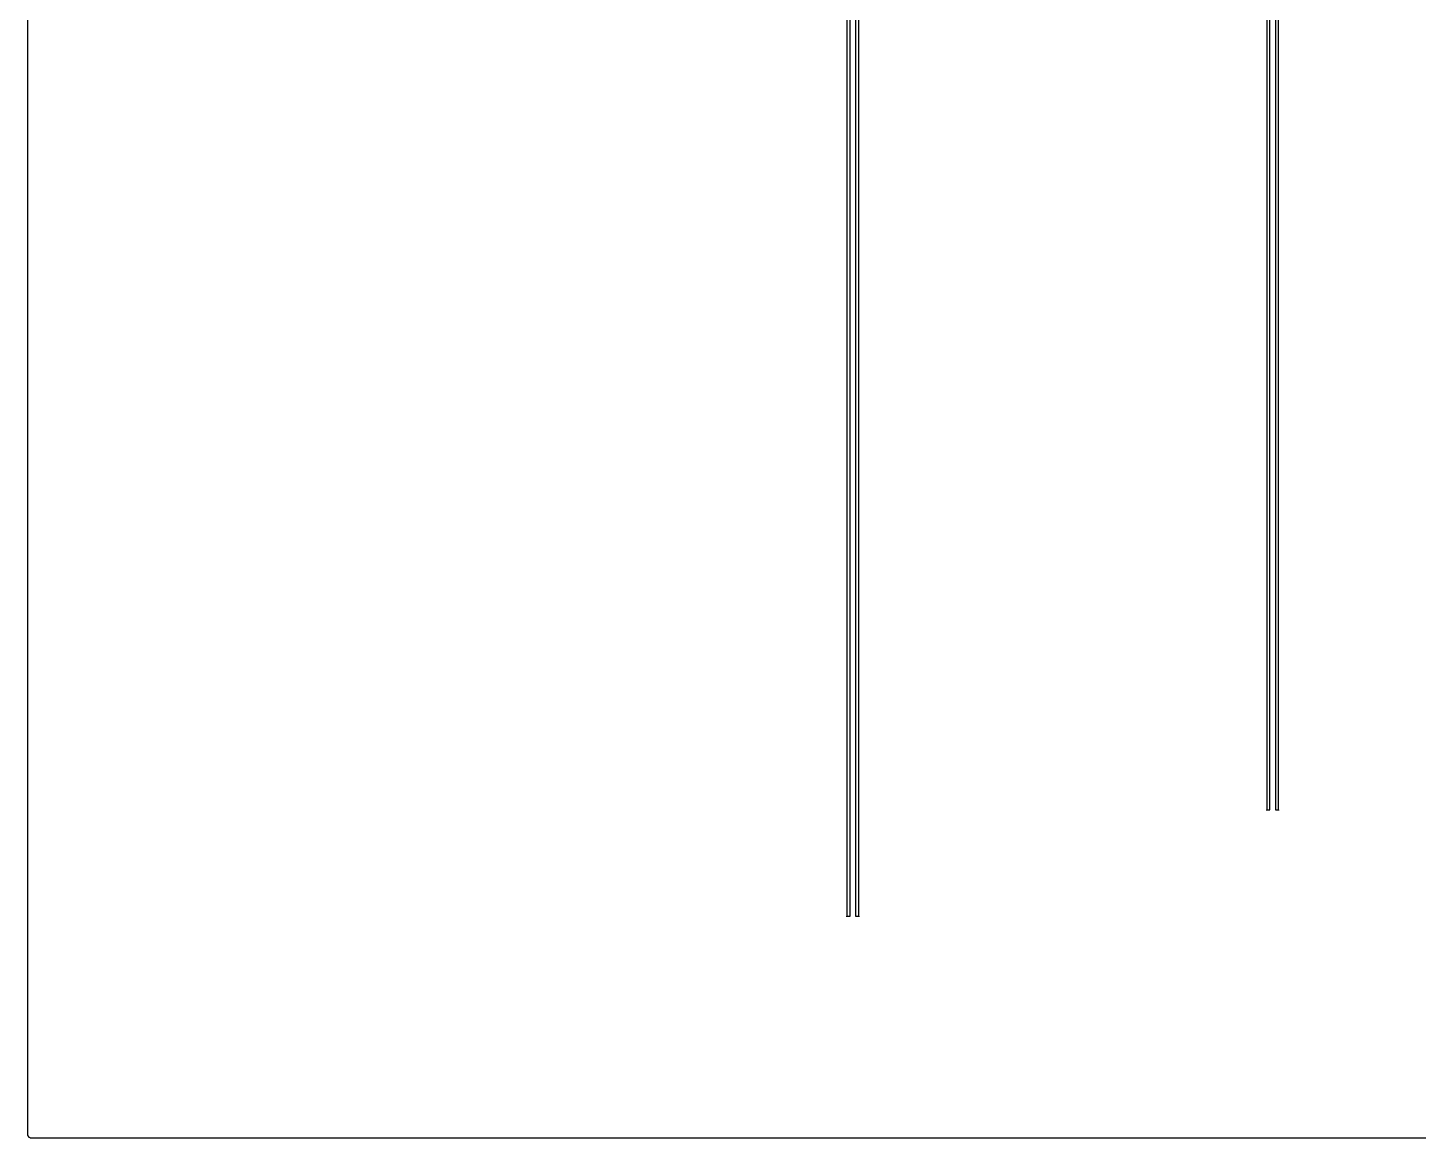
# Model space of a CAD drawing. Extents: x 148.03 to 157.97, y -111.97 to -104.03.
# Drawn here: x 148.03 to 153, y -111.97 to -108 of the extents above; entities that cross this region are included whole.
import ezdxf

# ---------------------------------------------------------------- set-up
doc = ezdxf.new("R2010")
doc.units = 0
doc.layers.add('BLACK', color=7, linetype='CONTINUOUS')

msp = doc.modelspace()

# ---------------------------------------------------------------- linework, layer by layer
at = {"layer": 'BLACK', "linetype": 'CONTINUOUS'}
for p, q in [((150.958, -106.227), (150.958, -111.156)), ((150.969, -111.157), (150.969, -106.227)), ((150.989, -106.227), (150.989, -111.176)), ((151, -111.156), (151, -106.228)), ((152.459, -106.227), (152.459, -110.776)), ((152.47, -110.777), (152.47, -106.227)), ((152.49, -106.227), (152.49, -110.796)), ((152.501, -110.776), (152.501, -106.228)), ((148.03, -111.957), (148.03, -106.269)), ((152.459, -110.776), (152.459, -110.776)), ((152.459, -110.776), (152.459, -110.777)), ((152.459, -110.777), (152.459, -110.777)), ((152.459, -110.777), (152.459, -110.778)), ((152.459, -110.778), (152.459, -110.796)), ((152.47, -110.796), (152.47, -110.777)), ((152.47, -110.777), (152.47, -110.777)), ((152.501, -110.777), (152.501, -110.776)), ((152.501, -110.776), (152.501, -110.776)), ((152.501, -110.778), (152.501, -110.777)), ((152.501, -110.777), (152.501, -110.777)), ((152.501, -110.796), (152.501, -110.778)), ((152.459, -110.796), (152.459, -110.798)), ((152.459, -110.798), (152.459, -110.796)), ((152.459, -110.796), (152.47, -110.796)), ((152.49, -110.796), (152.501, -110.796)), ((152.501, -110.796), (152.501, -110.798)), ((152.501, -110.798), (152.501, -110.796)), ((150.958, -111.156), (150.958, -111.156)), ((150.958, -111.156), (150.958, -111.157)), ((150.958, -111.157), (150.958, -111.157)), ((150.958, -111.157), (150.958, -111.158)), ((150.958, -111.158), (150.958, -111.176)), ((150.958, -111.176), (150.958, -111.178)), ((150.958, -111.178), (150.958, -111.176)), ((150.958, -111.176), (150.969, -111.176)), ((150.969, -111.176), (150.969, -111.157)), ((150.969, -111.157), (150.969, -111.157)), ((150.989, -111.176), (151, -111.176)), ((151, -111.157), (151, -111.156)), ((151, -111.156), (151, -111.156)), ((151, -111.158), (151, -111.157)), ((151, -111.157), (151, -111.157)), ((151, -111.176), (151, -111.158)), ((151, -111.176), (151, -111.178)), ((151, -111.178), (151, -111.176)), ((148.03, -111.958), (148.03, -111.957)), ((148.03, -111.96), (148.03, -111.958)), ((148.031, -111.961), (148.03, -111.96)), ((148.03, -111.96), (148.03, -111.96)), ((148.03, -111.96), (148.03, -111.96)), ((148.031, -111.962), (148.031, -111.961)), ((148.032, -111.963), (148.031, -111.962)), ((148.031, -111.962), (148.031, -111.962)), ((148.031, -111.962), (148.031, -111.962)), ((148.032, -111.964), (148.032, -111.963)), ((148.033, -111.965), (148.032, -111.964)), ((148.032, -111.964), (148.032, -111.964)), ((148.032, -111.964), (148.032, -111.964)), ((148.034, -111.966), (148.033, -111.965)), ((148.035, -111.967), (148.034, -111.966)), ((148.034, -111.966), (148.034, -111.966)), ((148.034, -111.966), (148.034, -111.966)), ((148.036, -111.968), (148.035, -111.967)), ((148.037, -111.968), (148.036, -111.968)), ((148.036, -111.968), (148.036, -111.968)), ((148.036, -111.968), (148.036, -111.968)), ((148.038, -111.969), (148.037, -111.968)), ((148.039, -111.969), (148.038, -111.969)), ((148.038, -111.969), (148.038, -111.969)), ((148.038, -111.969), (148.038, -111.969)), ((148.04, -111.97), (148.039, -111.969)), ((148.041, -111.97), (148.04, -111.97)), ((148.04, -111.97), (148.04, -111.97)), ((148.04, -111.97), (148.04, -111.97)), ((148.043, -111.97), (148.041, -111.97)), ((157.957, -111.97), (148.043, -111.97)), ((148.043, -111.97), (148.043, -111.97)), ((148.043, -111.97), (148.043, -111.97))]:
    msp.add_line(p, q, dxfattribs=at)

doc.saveas('drawing.dxf')
